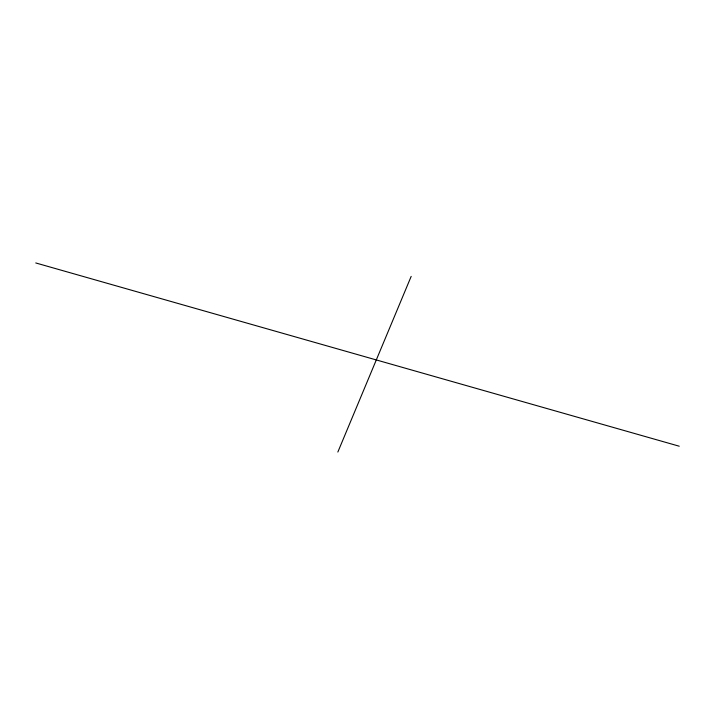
<?xml version="1.0" encoding="UTF-8"?>
<svg xmlns="http://www.w3.org/2000/svg" width="715" height="715" viewBox="0 0 715 715"><rect width="100%" height="100%" fill="white"/><g stroke="black" fill="none" stroke-linecap="round" stroke-linejoin="round"><path stroke-width="1.07" d="M337.846 452.05L411.179 276.383M35.75 262.95L679.25 446.214"/></g></svg>
